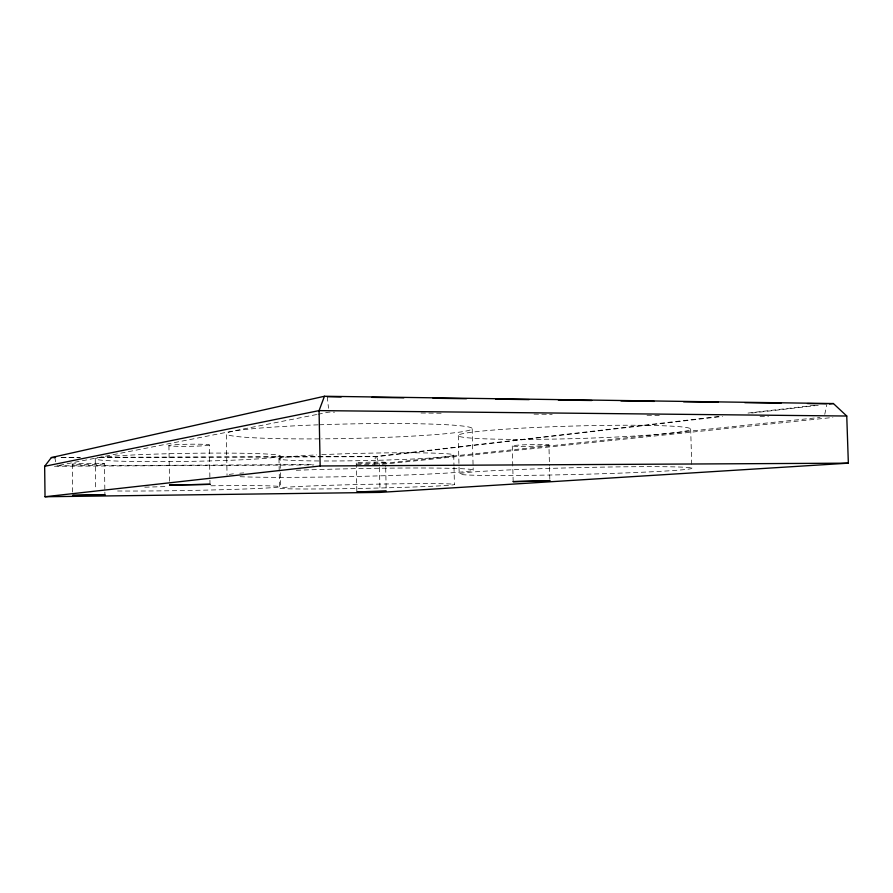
<?xml version="1.0" encoding="UTF-8"?>
<svg xmlns="http://www.w3.org/2000/svg" width="893" height="893" viewBox="0 0 893 893"><rect width="100%" height="100%" fill="white"/><g stroke="black" fill="none" stroke-linecap="round" stroke-linejoin="round"><path stroke-width="0.67" stroke-dasharray="4.46 3.35" d="M356.742 464.36L374.814 464.271L375.306 456.557L720.294 416.294M824.764 414.363L826.706 405.165M316.635 414.542L56.572 465.845L313.666 464.572M317.997 414.263L328.948 412.108L334.529 412.164M748.01 413.068L815.901 405.143M99.994 457.439L376.623 456.68L722.671 416.428M751.739 413.046L819.562 405.165M374.814 464.271L820.053 417.433M382.182 464.327L832.879 417.466M54.417 466.246L313.856 464.94M61.081 457.54L80.537 457.495M61.729 457.417L79.845 457.361M99.357 457.316L375.306 456.557M421.027 413.012L443.352 413.236M534.036 414.129L552.164 414.307M647.034 415.245L660.987 415.39M760.032 416.361L768.404 416.451M376.623 456.68L379.413 464.617M54.752 457.428L55.79 462.239M327.251 396.749L328.524 408.268M690.669 428.74L691.829 468.245A116.391 3.393 -1.4 0 1 514 475.467A116.391 3.393 -1.4 0 1 520.786 469.428A116.391 3.393 -1.4 0 1 691.829 468.245M548.927 444.971A18.34 0.86 -1.5 0 1 521.322 446.433A18.34 0.86 -1.5 0 1 521.545 444.937A18.34 0.86 -1.5 0 1 548.927 444.971L549.463 465.633M549.508 467.006L549.865 480.78M512.269 445.942L513.162 481.651M472.196 428.863L473.19 470.209M458.288 435.516L459.002 465.688M459.024 467.061L459.192 473.926M453.722 455.073L453.979 465.766M454.001 467.106L454.414 484.486A87.481 1.976 -1.2 0 1 322.44 488.94A87.481 1.976 -1.2 0 1 324.014 485.491A87.481 1.976 -1.2 0 1 454.414 484.486M385.586 462.429A14.679 0.558 -1.2 0 1 363.205 463.355A14.679 0.558 -1.2 0 1 363.976 462.373A14.679 0.558 -1.2 0 1 385.586 462.429L385.676 466.537M385.709 467.876L386.211 491.239M379.469 467.396L379.916 488.225M356.251 463.02L356.854 491.842M280.067 455.999L280.357 471.337M280.38 472.732L280.636 486.674M278.973 458.634L279.52 488.091M318.142 424.834A122.988 7.267 -1.2 0 0 226.309 433.775L227.034 475.255M209.319 445.015A20.215 1.038 -0.9 0 1 178.243 446.321A20.215 1.038 -0.9 0 1 179.817 444.491A20.215 1.038 -0.9 0 1 209.319 445.015L209.911 478.905M209.933 480.255L210 484.33M168.922 445.562L169.525 483.705M104.47 463.791A16.119 0.647 -0.8 0 1 79.734 464.65A16.119 0.647 -0.8 0 1 80.906 463.512A16.119 0.647 -0.8 0 1 104.47 463.791L104.861 490.782M104.883 492.132L104.916 494.845M95.238 458.969L95.674 490.056M72.266 464.193L72.679 495.403M321.781 454.671A87.414 3.672 -1.2 0 1 433.228 453.108A87.414 3.672 -1.2 0 1 432.748 457.875A87.414 3.672 -1.2 0 1 321.145 460.978M318.834 460.967A87.414 3.672 -1.2 0 1 316.725 454.905M99.424 457.573A92.459 4.03 -0.9 0 1 254.259 453.521A92.459 4.03 -0.9 0 1 211.853 460.877A92.459 4.03 -0.9 0 1 97.761 457.863M319.348 424.789A122.988 7.267 -1.2 0 1 472.23 428.629A122.988 7.267 -1.2 0 1 321.625 438.865M319.225 438.887A122.988 7.267 -1.2 0 1 226.309 433.775M296.331 470.265A123.122 3.907 -1.2 0 1 460.699 468.658A123.122 3.907 -1.2 0 1 404.507 475.054A123.122 3.907 -1.2 0 1 239.837 476.695M229.233 474.44A123.122 3.907 -1.2 0 1 233.419 473.848M239.782 473.223A123.122 3.907 -1.2 0 1 243.756 472.91M210.915 485.792A92.537 2.166 -1 0 1 265.947 488.058A92.537 2.166 -1 0 1 115.945 490.971M144.8 487.187A92.537 2.166 -1 0 1 166.355 486.596M513.107 439.378A116.28 6.296 -1.6 0 0 690.669 429.153A116.28 6.296 -1.6 0 0 519.737 428.283A116.28 6.296 -1.6 0 0 513.107 439.378"/><path stroke-width="1.34" d="M324.449 396.258L319.069 410.613L320.163 465.979L45.03 496.742L44.65 466.302L51.347 457.573L324.449 396.258L833.403 403.547L846.754 416.026L848.35 463.166L380.005 492.4L45.03 496.742M386.211 491.239L356.854 491.842L386.211 491.217M44.65 466.302L319.069 410.613L846.754 416.026M829.251 404.038L833.403 403.547M320.163 465.979L848.35 463.166M51.347 457.573L55.511 457.562M327.251 396.749L341.171 396.95M371.801 397.374L403.815 397.831M433.049 398.245L466.459 398.724M495.682 399.138L529.091 399.618M558.326 400.031L591.735 400.499M620.97 400.924L654.379 401.392M683.603 401.805L718.407 402.308M744.851 402.676L781.051 403.189M807.495 403.569L826.985 403.848M210 484.33L169.547 485.066L210 484.33M104.916 494.845L72.679 495.403L104.916 494.845M513.185 481.628L549.865 480.78L513.185 481.628"/></g></svg>
